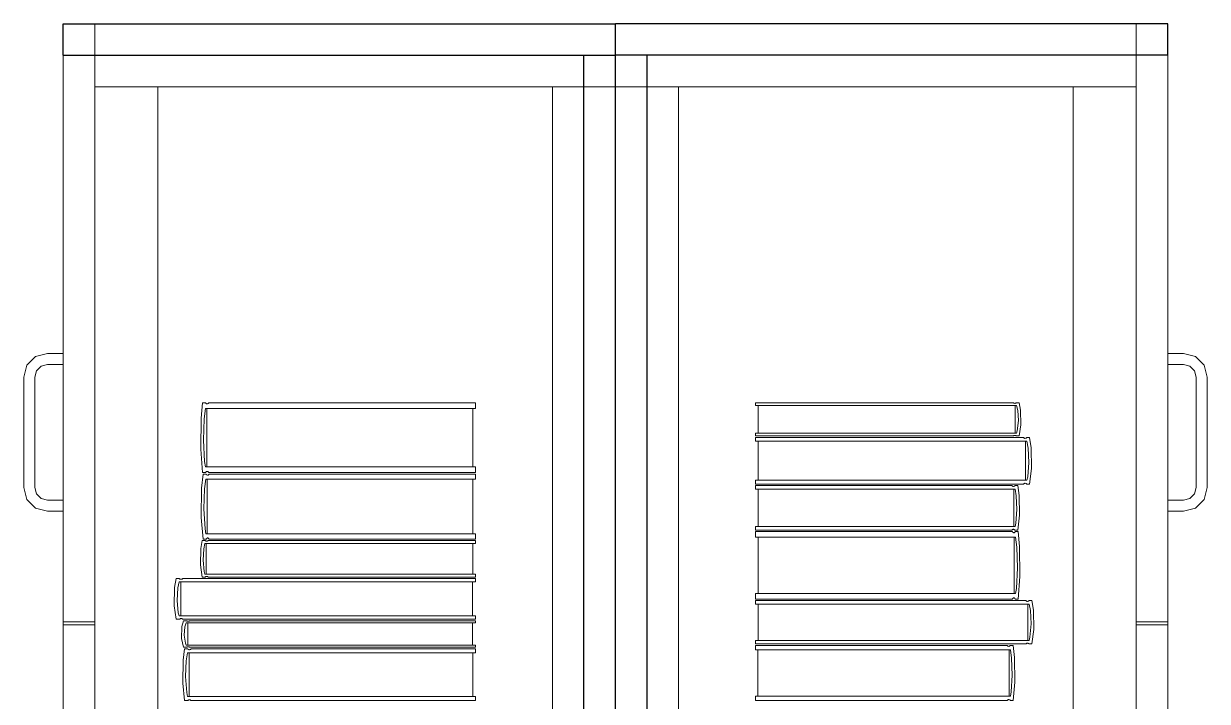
# Model space of a CAD drawing. Header units: inches. Extents: x -19 to 5698, y -728 to 92.
# Drawn here: x 105.323 to 106.073, y 30.922 to 31.352 of the extents above; entities that cross this region are included whole.
import ezdxf

# ---------------------------------------------------------------- set-up
doc = ezdxf.new("R2010")
doc.units = ezdxf.units.IN
doc.header["$MEASUREMENT"] = 0
doc.set_wipeout_variables(frame=1)
doc.linetypes.add('Wipeout_Contour', pattern=[1, 0, -1])
doc.layers.add('Interior - Mobiliario', color=7, linetype='Continuous')

msp = doc.modelspace()

# ---------------------------------------------------------------- linework, layer by layer
at = {"layer": 'Interior - Mobiliario', "color": 175, "linetype": 'Continuous', "lineweight": 13}
for p, q in [((105.67804, 31.33165), (105.36804, 31.33165)), ((105.36804, 31.33165), (105.36804, 29.87165)), ((105.67804, 29.87165), (105.67804, 31.33165)), ((105.71804, 31.33165), (106.02804, 31.33165)), ((105.71804, 29.87165), (105.71804, 31.33165)), ((106.02804, 31.33165), (106.02804, 29.87165)), ((105.40804, 31.31165), (105.36804, 31.31165)), ((105.36804, 31.31165), (105.36804, 29.89165)), ((105.65804, 31.31165), (105.40804, 31.31165)), ((105.40804, 29.89165), (105.40804, 31.31165)), ((105.65804, 31.31165), (105.65804, 29.89165)), ((105.73804, 31.31165), (105.98804, 31.31165)), ((105.73804, 31.31165), (105.73804, 29.89165)), ((105.98804, 31.31165), (106.02804, 31.31165)), ((105.98804, 29.89165), (105.98804, 31.31165)), ((106.02804, 31.31165), (106.02804, 29.89165)), ((105.32505, 31.13515), (105.33054, 31.14064)), ((105.33054, 31.14064), (105.33804, 31.14265)), ((105.33804, 31.14265), (105.34804, 31.14265)), ((105.34804, 31.14265), (105.34804, 31.13565)), ((106.05804, 31.14265), (106.04804, 31.14265)), ((106.04804, 31.14265), (106.04804, 31.13565)), ((106.06554, 31.14064), (106.05804, 31.14265)), ((106.07103, 31.13515), (106.06554, 31.14064)), ((105.32304, 31.12765), (105.32505, 31.13515)), ((105.33404, 31.13458), (105.33111, 31.13165)), ((105.33804, 31.13565), (105.33404, 31.13458)), ((105.34804, 31.13565), (105.33804, 31.13565)), ((106.04804, 31.13565), (106.05804, 31.13565)), ((106.05804, 31.13565), (106.06204, 31.13458)), ((106.06204, 31.13458), (106.06497, 31.13165)), ((106.07304, 31.12765), (106.07103, 31.13515)), ((105.32304, 31.05765), (105.32304, 31.12765)), ((105.33111, 31.13165), (105.33004, 31.12765)), ((105.33004, 31.12765), (105.33004, 31.05765)), ((106.06497, 31.13165), (106.06604, 31.12765)), ((106.06604, 31.12765), (106.06604, 31.05765)), ((106.07304, 31.05765), (106.07304, 31.12765)), ((105.43642, 31.11138), (105.43547, 31.10169)), ((105.4383, 31.11138), (105.43642, 31.11138)), ((105.43839, 31.1112), (105.4383, 31.11138)), ((105.43861, 31.11094), (105.43839, 31.1112)), ((105.43885, 31.11075), (105.43861, 31.11094)), ((105.4391, 31.11065), (105.43885, 31.11075)), ((105.43935, 31.11064), (105.4391, 31.11065)), ((105.43961, 31.11072), (105.43935, 31.11064)), ((105.43985, 31.11089), (105.43961, 31.11072)), ((105.44007, 31.11114), (105.43985, 31.11089)), ((105.44021, 31.11138), (105.44007, 31.11114)), ((105.60938, 31.11138), (105.44021, 31.11138)), ((105.60938, 31.10784), (105.60938, 31.11138)), ((105.7867, 31.10969), (105.7867, 31.11138)), ((105.7867, 31.11138), (105.95016, 31.11138)), ((105.95016, 31.11138), (105.9503, 31.11126)), ((105.9503, 31.11126), (105.95051, 31.11114)), ((105.95051, 31.11114), (105.95074, 31.11106)), ((105.95074, 31.11106), (105.95099, 31.11102)), ((105.95099, 31.11102), (105.95123, 31.11103)), ((105.95123, 31.11103), (105.95148, 31.11108)), ((105.95148, 31.11108), (105.95171, 31.11117)), ((105.95171, 31.11117), (105.95192, 31.11129)), ((105.95192, 31.11129), (105.95201, 31.11138)), ((105.95201, 31.11138), (105.95383, 31.11138)), ((105.95383, 31.11138), (105.95474, 31.10676)), ((105.43735, 31.10122), (105.43815, 31.10784)), ((105.43815, 31.10784), (105.60938, 31.10784)), ((105.43901, 31.10784), (105.43901, 31.07073)), ((105.60765, 31.07073), (105.60765, 31.10784)), ((105.95216, 31.10969), (105.7867, 31.10969)), ((105.78837, 31.09202), (105.78837, 31.10969)), ((105.95132, 31.10969), (105.95132, 31.09202)), ((105.95292, 31.10654), (105.95216, 31.10969)), ((105.95335, 31.10006), (105.95292, 31.10654)), ((105.95474, 31.10676), (105.95495, 31.09735)), ((105.43547, 31.10169), (105.43526, 31.08193)), ((105.43691, 31.08762), (105.43735, 31.10122)), ((105.95265, 31.09361), (105.95335, 31.10006)), ((105.95495, 31.09735), (105.95383, 31.09033)), ((105.43763, 31.07408), (105.43691, 31.08762)), ((105.7867, 31.09033), (105.7867, 31.09202)), ((105.7867, 31.09202), (105.95216, 31.09202)), ((105.95016, 31.09033), (105.7867, 31.09033)), ((105.7867, 31.08698), (105.7867, 31.08933)), ((105.7867, 31.08933), (105.95664, 31.08933)), ((105.95025, 31.09042), (105.95016, 31.09033)), ((105.95046, 31.09054), (105.95025, 31.09042)), ((105.95069, 31.09063), (105.95046, 31.09054)), ((105.95093, 31.09068), (105.95069, 31.09063)), ((105.95118, 31.09069), (105.95093, 31.09068)), ((105.95142, 31.09065), (105.95118, 31.09069)), ((105.95166, 31.09057), (105.95142, 31.09065)), ((105.95187, 31.09045), (105.95166, 31.09057)), ((105.95201, 31.09033), (105.95187, 31.09045)), ((105.95383, 31.09033), (105.95201, 31.09033)), ((105.95216, 31.09202), (105.95265, 31.09361)), ((105.95664, 31.08933), (105.95678, 31.08918)), ((105.95678, 31.08918), (105.957, 31.08901)), ((105.957, 31.08901), (105.95725, 31.0889)), ((105.95725, 31.0889), (105.9575, 31.08884)), ((105.9575, 31.08884), (105.95776, 31.08885)), ((105.95776, 31.08885), (105.95801, 31.08892)), ((105.95801, 31.08892), (105.95825, 31.08904)), ((105.95825, 31.08904), (105.95847, 31.08922)), ((105.95847, 31.08922), (105.95856, 31.08933)), ((105.95856, 31.08933), (105.96045, 31.08933)), ((105.96045, 31.08933), (105.9614, 31.08287)), ((105.43526, 31.08193), (105.43642, 31.06719)), ((105.95871, 31.08698), (105.7867, 31.08698)), ((105.78843, 31.06224), (105.78843, 31.08698)), ((105.95784, 31.08698), (105.95784, 31.06224)), ((105.95951, 31.08257), (105.95871, 31.08698)), ((105.95995, 31.0735), (105.95951, 31.08257)), ((105.9614, 31.08287), (105.96162, 31.0697)), ((105.43815, 31.07073), (105.43763, 31.07408)), ((105.95923, 31.06447), (105.95995, 31.0735)), ((105.43676, 31.06619), (105.43582, 31.05717)), ((105.43642, 31.06719), (105.4383, 31.06719)), ((105.43864, 31.06619), (105.43676, 31.06619)), ((105.60938, 31.07073), (105.43815, 31.07073)), ((105.4383, 31.06719), (105.43844, 31.06743)), ((105.43844, 31.06743), (105.43866, 31.06768)), ((105.43874, 31.06603), (105.43864, 31.06619)), ((105.43866, 31.06768), (105.4389, 31.06785)), ((105.43895, 31.06578), (105.43874, 31.06603)), ((105.4389, 31.06785), (105.43916, 31.06793)), ((105.43919, 31.06561), (105.43895, 31.06578)), ((105.43916, 31.06793), (105.43941, 31.06792)), ((105.43944, 31.06551), (105.43919, 31.06561)), ((105.43941, 31.06792), (105.43966, 31.06782)), ((105.4397, 31.0655), (105.43944, 31.06551)), ((105.43966, 31.06782), (105.4399, 31.06763)), ((105.43995, 31.06558), (105.4397, 31.0655)), ((105.4399, 31.06763), (105.44012, 31.06736)), ((105.44019, 31.06574), (105.43995, 31.06558)), ((105.44012, 31.06736), (105.44021, 31.06719)), ((105.44041, 31.06597), (105.44019, 31.06574)), ((105.44021, 31.06719), (105.60938, 31.06719)), ((105.44055, 31.06619), (105.44041, 31.06597)), ((105.60938, 31.06619), (105.44055, 31.06619)), ((105.60938, 31.06719), (105.60938, 31.07073)), ((105.60938, 31.0629), (105.60938, 31.06619)), ((105.96162, 31.0697), (105.96045, 31.05988)), ((105.32505, 31.05015), (105.32304, 31.05765)), ((105.33004, 31.05765), (105.33111, 31.05365)), ((105.4377, 31.05674), (105.43849, 31.0629)), ((105.43849, 31.0629), (105.60938, 31.0629)), ((105.43935, 31.0629), (105.43935, 31.02833)), ((105.60766, 31.02833), (105.60766, 31.0629)), ((105.7867, 31.05988), (105.7867, 31.06224)), ((105.7867, 31.06224), (105.95871, 31.06224)), ((105.95664, 31.05988), (105.7867, 31.05988)), ((105.7867, 31.05663), (105.7867, 31.05888)), ((105.7867, 31.05888), (105.94924, 31.05888)), ((105.94924, 31.05888), (105.94938, 31.05873)), ((105.94938, 31.05873), (105.9496, 31.05857)), ((105.9496, 31.05857), (105.94983, 31.05846)), ((105.94983, 31.05846), (105.95007, 31.05841)), ((105.95007, 31.05841), (105.95031, 31.05842)), ((105.95031, 31.05842), (105.95055, 31.05848)), ((105.95055, 31.05848), (105.95078, 31.0586)), ((105.95078, 31.0586), (105.95099, 31.05877)), ((105.95099, 31.05877), (105.95109, 31.05888)), ((105.95109, 31.05888), (105.95289, 31.05888)), ((105.95289, 31.05888), (105.9538, 31.05271)), ((105.95673, 31.06), (105.95664, 31.05988)), ((105.95695, 31.06018), (105.95673, 31.06)), ((105.95719, 31.0603), (105.95695, 31.06018)), ((105.95744, 31.06037), (105.95719, 31.0603)), ((105.9577, 31.06038), (105.95744, 31.06037)), ((105.95795, 31.06032), (105.9577, 31.06038)), ((105.95819, 31.06021), (105.95795, 31.06032)), ((105.95842, 31.06004), (105.95819, 31.06021)), ((105.95856, 31.05988), (105.95842, 31.06004)), ((105.96045, 31.05988), (105.95856, 31.05988)), ((105.95871, 31.06224), (105.95923, 31.06447)), ((106.06604, 31.05765), (106.06497, 31.05365)), ((106.07103, 31.05015), (106.07304, 31.05765)), ((105.33054, 31.04466), (105.32505, 31.05015)), ((105.33111, 31.05365), (105.33404, 31.05072)), ((105.33404, 31.05072), (105.33804, 31.04965)), ((105.43582, 31.05717), (105.43561, 31.03876)), ((105.43726, 31.04407), (105.4377, 31.05674)), ((105.95123, 31.05663), (105.7867, 31.05663)), ((105.78836, 31.03297), (105.78836, 31.05663)), ((105.9504, 31.05663), (105.9504, 31.03297)), ((105.95199, 31.05241), (105.95123, 31.05663)), ((105.95242, 31.04374), (105.95199, 31.05241)), ((105.9538, 31.05271), (105.95401, 31.04011)), ((106.06204, 31.05072), (106.05804, 31.04965)), ((106.06497, 31.05365), (106.06204, 31.05072)), ((106.06554, 31.04466), (106.07103, 31.05015)), ((105.33804, 31.04265), (105.33054, 31.04466)), ((105.33804, 31.04965), (105.34804, 31.04965)), ((105.34804, 31.04265), (105.33804, 31.04265)), ((105.34804, 31.04965), (105.34804, 31.04265)), ((105.43798, 31.03145), (105.43726, 31.04407)), ((105.95172, 31.03511), (105.95242, 31.04374)), ((106.05804, 31.04965), (106.04804, 31.04965)), ((106.04804, 31.04965), (106.04804, 31.04265)), ((106.04804, 31.04265), (106.05804, 31.04265)), ((106.05804, 31.04265), (106.06554, 31.04466)), ((105.43561, 31.03876), (105.43676, 31.02503)), ((105.95123, 31.03297), (105.95172, 31.03511)), ((105.95401, 31.04011), (105.95289, 31.03072)), ((105.43849, 31.02833), (105.43798, 31.03145)), ((105.60938, 31.02833), (105.43849, 31.02833)), ((105.60938, 31.02503), (105.60938, 31.02833)), ((105.7867, 31.03072), (105.7867, 31.03297)), ((105.7867, 31.03297), (105.95123, 31.03297)), ((105.94924, 31.03072), (105.7867, 31.03072)), ((105.7867, 31.0263), (105.7867, 31.02972)), ((105.7867, 31.02972), (105.94954, 31.02972)), ((105.94934, 31.03083), (105.94924, 31.03072)), ((105.94955, 31.031), (105.94934, 31.03083)), ((105.94954, 31.02972), (105.94968, 31.02949)), ((105.94977, 31.03112), (105.94955, 31.031)), ((105.94968, 31.02949), (105.94989, 31.02925)), ((105.95001, 31.03118), (105.94977, 31.03112)), ((105.94989, 31.02925), (105.95012, 31.02908)), ((105.95026, 31.03119), (105.95001, 31.03118)), ((105.95012, 31.02908), (105.95037, 31.029)), ((105.9505, 31.03114), (105.95026, 31.03119)), ((105.95037, 31.029), (105.95061, 31.02901)), ((105.95073, 31.03103), (105.9505, 31.03114)), ((105.95061, 31.02901), (105.95085, 31.02911)), ((105.95095, 31.03087), (105.95073, 31.03103)), ((105.95085, 31.02911), (105.95108, 31.02929)), ((105.95109, 31.03072), (105.95095, 31.03087)), ((105.95108, 31.02929), (105.95129, 31.02955)), ((105.95289, 31.03072), (105.95109, 31.03072)), ((105.95129, 31.02955), (105.95138, 31.02972)), ((105.95138, 31.02972), (105.95319, 31.02972)), ((105.95319, 31.02972), (105.95411, 31.02034)), ((105.43618, 31.02403), (105.43523, 31.01897)), ((105.43806, 31.02403), (105.43618, 31.02403)), ((105.43676, 31.02503), (105.43864, 31.02503)), ((105.43711, 31.01873), (105.43791, 31.02219)), ((105.43791, 31.02219), (105.60938, 31.02219)), ((105.43815, 31.02394), (105.43806, 31.02403)), ((105.43837, 31.0238), (105.43815, 31.02394)), ((105.43861, 31.02371), (105.43837, 31.0238)), ((105.43886, 31.02365), (105.43861, 31.02371)), ((105.43864, 31.02503), (105.43878, 31.02525)), ((105.43877, 31.02219), (105.43877, 31.00279)), ((105.43878, 31.02525), (105.43901, 31.02549)), ((105.43912, 31.02365), (105.43886, 31.02365)), ((105.43901, 31.02549), (105.43925, 31.02565)), ((105.43937, 31.02369), (105.43912, 31.02365)), ((105.43925, 31.02565), (105.4395, 31.02572)), ((105.43961, 31.02378), (105.43937, 31.02369)), ((105.4395, 31.02572), (105.43975, 31.02571)), ((105.43984, 31.02391), (105.43961, 31.02378)), ((105.43975, 31.02571), (105.44, 31.02562)), ((105.43998, 31.02403), (105.43984, 31.02391)), ((105.60938, 31.02403), (105.43998, 31.02403)), ((105.44, 31.02562), (105.44024, 31.02544)), ((105.44024, 31.02544), (105.44046, 31.02519)), ((105.44046, 31.02519), (105.44055, 31.02503)), ((105.44055, 31.02503), (105.60938, 31.02503)), ((105.60765, 31.00279), (105.60765, 31.02219)), ((105.60938, 31.02219), (105.60938, 31.02403)), ((105.95153, 31.0263), (105.7867, 31.0263)), ((105.78836, 30.9904), (105.78836, 31.0263)), ((105.9507, 31.0263), (105.9507, 30.9904)), ((105.95229, 31.0199), (105.95153, 31.0263)), ((105.95411, 31.02034), (105.95431, 31.00123)), ((105.43523, 31.01897), (105.43501, 31.00864)), ((105.43667, 31.01162), (105.43711, 31.01873)), ((105.95272, 31.00674), (105.95229, 31.0199)), ((105.43501, 31.00864), (105.43618, 31.00094)), ((105.43739, 31.00454), (105.43667, 31.01162)), ((105.95202, 30.99364), (105.95272, 31.00674)), ((105.41968, 30.99994), (105.41865, 30.9943)), ((105.42175, 30.99994), (105.41968, 30.99994)), ((105.42071, 30.99403), (105.42158, 30.99788)), ((105.42158, 30.99788), (105.60938, 30.99788)), ((105.42185, 30.99984), (105.42175, 30.99994)), ((105.42209, 30.99969), (105.42185, 30.99984)), ((105.42235, 30.99958), (105.42209, 30.99969)), ((105.42263, 30.99952), (105.42235, 30.99958)), ((105.42253, 30.99788), (105.42253, 30.97626)), ((105.42291, 30.99951), (105.42263, 30.99952)), ((105.42318, 30.99956), (105.42291, 30.99951)), ((105.42345, 30.99966), (105.42318, 30.99956)), ((105.42369, 30.9998), (105.42345, 30.99966)), ((105.42385, 30.99994), (105.42369, 30.9998)), ((105.60938, 30.99994), (105.42385, 30.99994)), ((105.43618, 31.00094), (105.43806, 31.00094)), ((105.43791, 31.00279), (105.43739, 31.00454)), ((105.60938, 31.00279), (105.43791, 31.00279)), ((105.43806, 31.00094), (105.4382, 31.00107)), ((105.4382, 31.00107), (105.43843, 31.0012)), ((105.43843, 31.0012), (105.43867, 31.00129)), ((105.43867, 31.00129), (105.43892, 31.00133)), ((105.43892, 31.00133), (105.43917, 31.00132)), ((105.43917, 31.00132), (105.43942, 31.00127)), ((105.43942, 31.00127), (105.43966, 31.00117)), ((105.43966, 31.00117), (105.43988, 31.00103)), ((105.43988, 31.00103), (105.43998, 31.00094)), ((105.43998, 31.00094), (105.60938, 31.00094)), ((105.60749, 30.97626), (105.60749, 30.99788)), ((105.60938, 31.00094), (105.60938, 31.00279)), ((105.60938, 30.99788), (105.60938, 30.99994)), ((105.95431, 31.00123), (105.95319, 30.98698)), ((105.41865, 30.9943), (105.41841, 30.98278)), ((105.42023, 30.9861), (105.42071, 30.99403)), ((105.7867, 30.98698), (105.7867, 30.9904)), ((105.7867, 30.9904), (105.95153, 30.9904)), ((105.95153, 30.9904), (105.95202, 30.99364)), ((105.41841, 30.98278), (105.41968, 30.9742)), ((105.42102, 30.97821), (105.42023, 30.9861)), ((105.94954, 30.98698), (105.7867, 30.98698)), ((105.7867, 30.98379), (105.7867, 30.98598)), ((105.7867, 30.98598), (105.95805, 30.98598)), ((105.96014, 30.98379), (105.7867, 30.98379)), ((105.78845, 30.96079), (105.78845, 30.98379)), ((105.94963, 30.98714), (105.94954, 30.98698)), ((105.94984, 30.9874), (105.94963, 30.98714)), ((105.95007, 30.98758), (105.94984, 30.9874)), ((105.95031, 30.98768), (105.95007, 30.98758)), ((105.95056, 30.98769), (105.95031, 30.98768)), ((105.9508, 30.98761), (105.95056, 30.98769)), ((105.95103, 30.98745), (105.9508, 30.98761)), ((105.95125, 30.98721), (105.95103, 30.98745)), ((105.95138, 30.98698), (105.95125, 30.98721)), ((105.95319, 30.98698), (105.95138, 30.98698)), ((105.95805, 30.98598), (105.9582, 30.98583)), ((105.9582, 30.98583), (105.95842, 30.98567)), ((105.95842, 30.98567), (105.95867, 30.98557)), ((105.95867, 30.98557), (105.95892, 30.98552)), ((105.95892, 30.98552), (105.95918, 30.98553)), ((105.95918, 30.98553), (105.95943, 30.98559)), ((105.95927, 30.98379), (105.95927, 30.96079)), ((105.95943, 30.98559), (105.95967, 30.9857)), ((105.95967, 30.9857), (105.9599, 30.98587)), ((105.9599, 30.98587), (105.95999, 30.98598)), ((105.95999, 30.98598), (105.9619, 30.98598)), ((105.96095, 30.97969), (105.96014, 30.98379)), ((105.9619, 30.98598), (105.96286, 30.97997)), ((105.42158, 30.97626), (105.42102, 30.97821)), ((105.60938, 30.97626), (105.42158, 30.97626)), ((105.60938, 30.9742), (105.60938, 30.97626)), ((105.9614, 30.97126), (105.96095, 30.97969)), ((105.96286, 30.97997), (105.96307, 30.96773)), ((105.34804, 30.97265), (105.36804, 30.97265)), ((105.34804, 30.61165), (105.34804, 30.97065)), ((105.34804, 30.97065), (105.36804, 30.97065)), ((105.36804, 30.61165), (105.36804, 30.97065)), ((105.41968, 30.9742), (105.42175, 30.9742)), ((105.42175, 30.9742), (105.4219, 30.97434)), ((105.4219, 30.97434), (105.42215, 30.97449)), ((105.42215, 30.97449), (105.42241, 30.97458)), ((105.42241, 30.97458), (105.42269, 30.97463)), ((105.42269, 30.97463), (105.42297, 30.97462)), ((105.42297, 30.97462), (105.42324, 30.97457)), ((105.42321, 30.96952), (105.42298, 30.96203)), ((105.42423, 30.9732), (105.42321, 30.96952)), ((105.42324, 30.97457), (105.4235, 30.97446)), ((105.4235, 30.97446), (105.42374, 30.9743)), ((105.42374, 30.9743), (105.42385, 30.9742)), ((105.42385, 30.9742), (105.60938, 30.9742)), ((105.42624, 30.9732), (105.42423, 30.9732)), ((105.42476, 30.96419), (105.42523, 30.96935)), ((105.42523, 30.96935), (105.42608, 30.97186)), ((105.42608, 30.97186), (105.60938, 30.97186)), ((105.42634, 30.97313), (105.42624, 30.9732)), ((105.42658, 30.97303), (105.42634, 30.97313)), ((105.42683, 30.97296), (105.42658, 30.97303)), ((105.4271, 30.97292), (105.42683, 30.97296)), ((105.427, 30.97186), (105.427, 30.95778)), ((105.42737, 30.97292), (105.4271, 30.97292)), ((105.42764, 30.97295), (105.42737, 30.97292)), ((105.4279, 30.97301), (105.42764, 30.97295)), ((105.42814, 30.97311), (105.4279, 30.97301)), ((105.42829, 30.9732), (105.42814, 30.97311)), ((105.60938, 30.9732), (105.42829, 30.9732)), ((105.60753, 30.95778), (105.60753, 30.97186)), ((105.60938, 30.97186), (105.60938, 30.9732)), ((105.96066, 30.96286), (105.9614, 30.97126)), ((105.96307, 30.96773), (105.9619, 30.9586)), ((106.04804, 30.97265), (106.02804, 30.97265)), ((106.02804, 30.61165), (106.02804, 30.97065)), ((106.04804, 30.97065), (106.02804, 30.97065)), ((106.04804, 30.61165), (106.04804, 30.97065)), ((105.42298, 30.96203), (105.42423, 30.95643)), ((105.42553, 30.95905), (105.42476, 30.96419)), ((105.7867, 30.9586), (105.7867, 30.96079)), ((105.7867, 30.96079), (105.96014, 30.96079)), ((105.96014, 30.96079), (105.96066, 30.96286)), ((105.42504, 30.95543), (105.42403, 30.94824)), ((105.42423, 30.95643), (105.42624, 30.95643)), ((105.42705, 30.95543), (105.42504, 30.95543)), ((105.42608, 30.95778), (105.42553, 30.95905)), ((105.42604, 30.9479), (105.42688, 30.95281)), ((105.60938, 30.95778), (105.42608, 30.95778)), ((105.42624, 30.95643), (105.42639, 30.95652)), ((105.42639, 30.95652), (105.42663, 30.95662)), ((105.42663, 30.95662), (105.42689, 30.95668)), ((105.42688, 30.95281), (105.60938, 30.95281)), ((105.42689, 30.95668), (105.42716, 30.95671)), ((105.42715, 30.95531), (105.42705, 30.95543)), ((105.42738, 30.95511), (105.42715, 30.95531)), ((105.42716, 30.95671), (105.42743, 30.95671)), ((105.42763, 30.95497), (105.42738, 30.95511)), ((105.42743, 30.95671), (105.4277, 30.95667)), ((105.4279, 30.95489), (105.42763, 30.95497)), ((105.4277, 30.95667), (105.42795, 30.9566)), ((105.42781, 30.95281), (105.42781, 30.92526)), ((105.42817, 30.95489), (105.4279, 30.95489)), ((105.42795, 30.9566), (105.42819, 30.9565)), ((105.42844, 30.95495), (105.42817, 30.95489)), ((105.42819, 30.9565), (105.42829, 30.95643)), ((105.42829, 30.95643), (105.60938, 30.95643)), ((105.4287, 30.95507), (105.42844, 30.95495)), ((105.42894, 30.95526), (105.4287, 30.95507)), ((105.42909, 30.95543), (105.42894, 30.95526)), ((105.60938, 30.95543), (105.42909, 30.95543)), ((105.60754, 30.92526), (105.60754, 30.95281)), ((105.60938, 30.95643), (105.60938, 30.95778)), ((105.60938, 30.95281), (105.60938, 30.95543)), ((105.95805, 30.9586), (105.7867, 30.9586)), ((105.7867, 30.95481), (105.7867, 30.9576)), ((105.7867, 30.9576), (105.94636, 30.9576)), ((105.94831, 30.95481), (105.7867, 30.95481)), ((105.78833, 30.92548), (105.78833, 30.95481)), ((105.94636, 30.9576), (105.94649, 30.95741)), ((105.94649, 30.95741), (105.94671, 30.95721)), ((105.94671, 30.95721), (105.94693, 30.95708)), ((105.94693, 30.95708), (105.94717, 30.95701)), ((105.94717, 30.95701), (105.94741, 30.95702)), ((105.94741, 30.95702), (105.94765, 30.9571)), ((105.94749, 30.95481), (105.94749, 30.92548)), ((105.94765, 30.9571), (105.94787, 30.95725)), ((105.94787, 30.95725), (105.94808, 30.95746)), ((105.94808, 30.95746), (105.94817, 30.9576)), ((105.94817, 30.9576), (105.94994, 30.9576)), ((105.94906, 30.94958), (105.94831, 30.95481)), ((105.94994, 30.9576), (105.95084, 30.94994)), ((105.95815, 30.9587), (105.95805, 30.9586)), ((105.95837, 30.95887), (105.95815, 30.9587)), ((105.95861, 30.95899), (105.95837, 30.95887)), ((105.95886, 30.95905), (105.95861, 30.95899)), ((105.95912, 30.95906), (105.95886, 30.95905)), ((105.95938, 30.95901), (105.95912, 30.95906)), ((105.95962, 30.9589), (105.95938, 30.95901)), ((105.95985, 30.95874), (105.95962, 30.9589)), ((105.95999, 30.9586), (105.95985, 30.95874)), ((105.9619, 30.9586), (105.95999, 30.9586)), ((105.42403, 30.94824), (105.4238, 30.93357)), ((105.42557, 30.9378), (105.42604, 30.9479)), ((105.94948, 30.93883), (105.94906, 30.94958)), ((105.95084, 30.94994), (105.95104, 30.93433)), ((105.42634, 30.92775), (105.42557, 30.9378)), ((105.9488, 30.92813), (105.94948, 30.93883)), ((105.4238, 30.93357), (105.42504, 30.92264)), ((105.95104, 30.93433), (105.94994, 30.92269)), ((105.42504, 30.92264), (105.42705, 30.92264)), ((105.42688, 30.92526), (105.42634, 30.92775)), ((105.60938, 30.92526), (105.42688, 30.92526)), ((105.42705, 30.92264), (105.4272, 30.92281)), ((105.4272, 30.92281), (105.42744, 30.923)), ((105.42744, 30.923), (105.42769, 30.92312)), ((105.42769, 30.92312), (105.42796, 30.92318)), ((105.42796, 30.92318), (105.42823, 30.92318)), ((105.42823, 30.92318), (105.4285, 30.9231)), ((105.4285, 30.9231), (105.42875, 30.92296)), ((105.42875, 30.92296), (105.42898, 30.92276)), ((105.42898, 30.92276), (105.42909, 30.92264)), ((105.42909, 30.92264), (105.60938, 30.92264)), ((105.60938, 30.92264), (105.60938, 30.92526)), ((105.7867, 30.92269), (105.7867, 30.92548)), ((105.7867, 30.92548), (105.94831, 30.92548)), ((105.94636, 30.92269), (105.7867, 30.92269)), ((105.94645, 30.92282), (105.94636, 30.92269)), ((105.94666, 30.92304), (105.94645, 30.92282)), ((105.94688, 30.92318), (105.94666, 30.92304)), ((105.94712, 30.92326), (105.94688, 30.92318)), ((105.94736, 30.92327), (105.94712, 30.92326)), ((105.9476, 30.92321), (105.94736, 30.92327)), ((105.94782, 30.92308), (105.9476, 30.92321)), ((105.94803, 30.92288), (105.94782, 30.92308)), ((105.94817, 30.92269), (105.94803, 30.92288)), ((105.94994, 30.92269), (105.94817, 30.92269)), ((105.94831, 30.92548), (105.9488, 30.92813))]:
    msp.add_line(p, q, dxfattribs=at)

# ---------------------------------------------------------------- next in the draw order: wipeouts: each hides what was drawn before it
at = {"color": 254, "linetype": 'Wipeout_Contour', "lineweight": 0, "ltscale": 3271.360924}
msp.add_wipeout([(105.71804, 31.33165), (105.69804, 31.33165), (105.69804, 29.87165), (105.71804, 29.87165)], dxfattribs=at).dxf.layer = 'Interior - Mobiliario'

# ---------------------------------------------------------------- next in the draw order: linework, layer by layer
at = {"layer": 'Interior - Mobiliario', "color": 175, "linetype": 'Continuous', "lineweight": 30}
for p, q in [((105.69804, 29.87165), (105.69804, 31.33165)), ((105.71804, 31.33165), (105.69804, 31.33165)), ((105.71804, 29.87165), (105.71804, 31.33165))]:
    msp.add_line(p, q, dxfattribs=at)
at = {"layer": 'Interior - Mobiliario', "color": 175, "linetype": 'Continuous', "lineweight": 13}
for p, q in [((105.69804, 31.33165), (105.71804, 31.33165)), ((105.69804, 29.87165), (105.69804, 31.33165)), ((105.71804, 31.33165), (105.71804, 29.87165)), ((105.69804, 31.31165), (105.73804, 31.31165)), ((105.69804, 29.89165), (105.69804, 31.31165))]:
    msp.add_line(p, q, dxfattribs=at)

# ---------------------------------------------------------------- next in the draw order: wipeouts: each hides what was drawn before it
at = {"color": 254, "linetype": 'Wipeout_Contour', "lineweight": 0, "ltscale": 3272.131282}
msp.add_wipeout([(106.04804, 31.35165), (105.69804, 31.35165), (105.69804, 31.33165), (106.04804, 31.33165)], dxfattribs=at).dxf.layer = 'Interior - Mobiliario'

# ---------------------------------------------------------------- next in the draw order: linework, layer by layer
at = {"layer": 'Interior - Mobiliario', "color": 175, "linetype": 'Continuous', "lineweight": 30}
for p, q in [((105.69804, 31.33165), (105.69804, 31.35165)), ((106.04804, 31.35165), (105.69804, 31.35165)), ((106.04804, 31.33165), (106.04804, 31.35165)), ((106.04804, 31.33165), (105.69804, 31.33165))]:
    msp.add_line(p, q, dxfattribs=at)
at = {"layer": 'Interior - Mobiliario', "color": 175, "linetype": 'Continuous', "lineweight": 13}
for p, q in [((105.69804, 31.35165), (106.04804, 31.35165)), ((105.69804, 31.33165), (105.69804, 31.35165)), ((105.69804, 31.35165), (106.02804, 31.35165)), ((105.69804, 31.31165), (105.69804, 31.35165)), ((106.04804, 31.35165), (105.69804, 31.35165)), ((105.69804, 31.35165), (105.69804, 29.85165)), ((106.02804, 31.35165), (106.02804, 31.31165)), ((106.04804, 31.35165), (106.04804, 31.33165)), ((106.04804, 29.85165), (106.04804, 31.35165)), ((106.04804, 31.33165), (105.69804, 31.33165)), ((105.69804, 31.33165), (106.04804, 31.33165)), ((105.69804, 29.87165), (105.69804, 31.33165)), ((105.71804, 31.33165), (106.04804, 31.33165)), ((105.71804, 29.87165), (105.71804, 31.33165)), ((105.71804, 31.33165), (106.02804, 31.33165)), ((105.71804, 29.87165), (105.71804, 31.33165)), ((105.71804, 31.33165), (106.02804, 31.33165)), ((105.71804, 29.87165), (105.71804, 31.33165)), ((106.02804, 31.33165), (106.02804, 29.87165)), ((106.02804, 31.33165), (106.02804, 29.87165)), ((106.02804, 31.33165), (106.02804, 30.97265)), ((106.04804, 31.33165), (106.02804, 31.33165)), ((106.04804, 31.33165), (106.04804, 29.87165)), ((106.04804, 31.33165), (106.04804, 29.87165)), ((106.04804, 31.33165), (106.04804, 30.97265))]:
    msp.add_line(p, q, dxfattribs=at)

# ---------------------------------------------------------------- next in the draw order: wipeouts: each hides what was drawn before it
at = {"color": 254, "linetype": 'Wipeout_Contour', "lineweight": 0, "ltscale": 3271.28098}
msp.add_wipeout([(105.67804, 31.33165), (105.67804, 29.87165), (105.69804, 29.87165), (105.69804, 31.33165)], dxfattribs=at).dxf.layer = 'Interior - Mobiliario'

# ---------------------------------------------------------------- next in the draw order: linework, layer by layer
at = {"layer": 'Interior - Mobiliario', "color": 175, "linetype": 'Continuous', "lineweight": 30}
for p, q in [((105.67804, 31.33165), (105.69804, 31.33165)), ((105.67804, 29.87165), (105.67804, 31.33165)), ((105.69804, 29.87165), (105.69804, 31.33165))]:
    msp.add_line(p, q, dxfattribs=at)
at = {"layer": 'Interior - Mobiliario', "color": 175, "linetype": 'Continuous', "lineweight": 13}
for p, q in [((105.69804, 31.33165), (105.67804, 31.33165)), ((105.67804, 31.33165), (105.67804, 29.87165)), ((105.69804, 29.87165), (105.69804, 31.33165)), ((105.69804, 31.31165), (105.65804, 31.31165)), ((105.69804, 29.89165), (105.69804, 31.31165))]:
    msp.add_line(p, q, dxfattribs=at)

# ---------------------------------------------------------------- next in the draw order: wipeouts: each hides what was drawn before it
at = {"color": 254, "linetype": 'Wipeout_Contour', "lineweight": 0, "ltscale": 3270.73231}
msp.add_wipeout([(105.34804, 31.35165), (105.34804, 31.33165), (105.69804, 31.33165), (105.69804, 31.35165)], dxfattribs=at).dxf.layer = 'Interior - Mobiliario'

# ---------------------------------------------------------------- next in the draw order: linework, layer by layer
at = {"layer": 'Interior - Mobiliario', "color": 175, "linetype": 'Continuous', "lineweight": 30}
for p, q in [((105.34804, 31.35165), (105.69804, 31.35165)), ((105.34804, 31.33165), (105.34804, 31.35165)), ((105.69804, 31.33165), (105.69804, 31.35165)), ((105.34804, 31.33165), (105.69804, 31.33165))]:
    msp.add_line(p, q, dxfattribs=at)
at = {"layer": 'Interior - Mobiliario', "color": 175, "linetype": 'Continuous', "lineweight": 13}
for p, q in [((105.69804, 31.35165), (105.34804, 31.35165)), ((105.34804, 31.35165), (105.34804, 31.33165)), ((105.34804, 31.35165), (105.69804, 31.35165)), ((105.34804, 29.85165), (105.34804, 31.35165)), ((105.69804, 31.35165), (105.36804, 31.35165)), ((105.36804, 31.35165), (105.36804, 31.31165)), ((105.69804, 31.33165), (105.69804, 31.35165)), ((105.69804, 31.31165), (105.69804, 31.35165)), ((105.69804, 31.35165), (105.69804, 29.85165)), ((105.34804, 31.33165), (105.69804, 31.33165)), ((105.69804, 31.33165), (105.34804, 31.33165)), ((105.34804, 31.33165), (105.34804, 29.87165)), ((105.67804, 31.33165), (105.34804, 31.33165)), ((105.34804, 31.33165), (105.34804, 29.87165)), ((105.34804, 31.33165), (105.34804, 30.97265)), ((105.34804, 31.33165), (105.36804, 31.33165)), ((105.67804, 31.33165), (105.36804, 31.33165)), ((105.36804, 31.33165), (105.36804, 29.87165)), ((105.67804, 31.33165), (105.36804, 31.33165)), ((105.36804, 31.33165), (105.36804, 29.87165)), ((105.36804, 31.33165), (105.36804, 30.97265)), ((105.67804, 29.87165), (105.67804, 31.33165)), ((105.67804, 29.87165), (105.67804, 31.33165)), ((105.67804, 29.87165), (105.67804, 31.33165)), ((105.69804, 29.87165), (105.69804, 31.33165))]:
    msp.add_line(p, q, dxfattribs=at)

doc.saveas('drawing.dxf')
